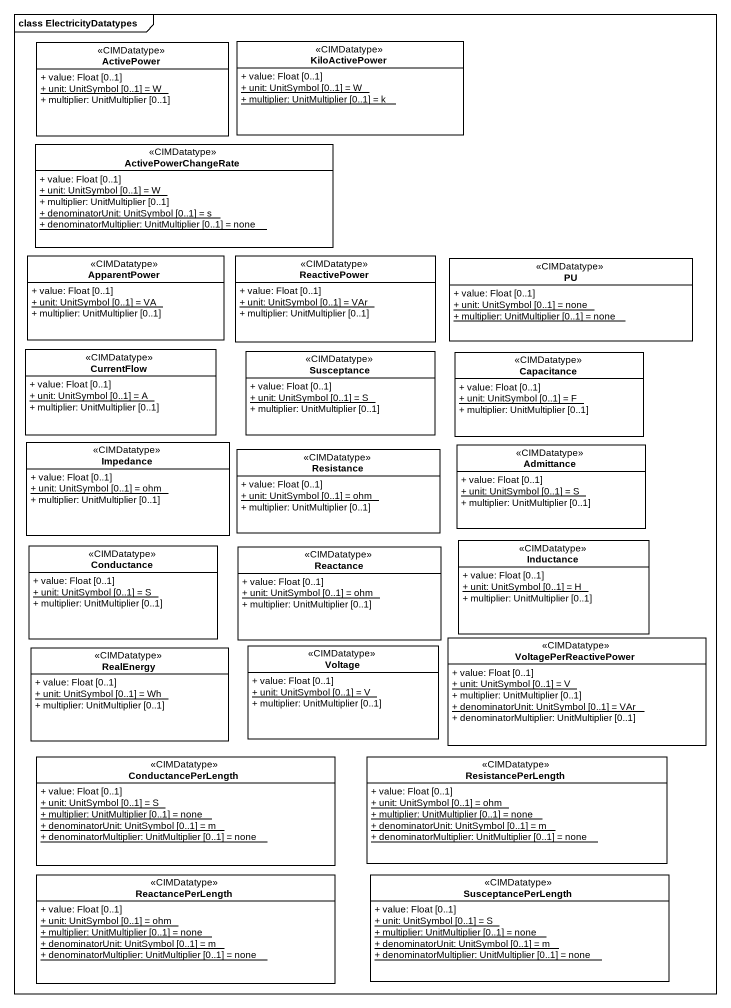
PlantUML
@startuml
mainframe class ElectricityDatatypes
hide circle
hide empty members
skinparam classAttributeIconSize 0
class ActivePower <<CIMDatatype>> {
  + value: Float [0..1]
  {static} + unit: UnitSymbol [0..1] = W
  + multiplier: UnitMultiplier [0..1]
}
class KiloActivePower <<CIMDatatype>> {
  + value: Float [0..1]
  {static} + unit: UnitSymbol [0..1] = W
  {static} + multiplier: UnitMultiplier [0..1] = k
}
class ActivePowerChangeRate <<CIMDatatype>> {
  + value: Float [0..1]
  {static} + unit: UnitSymbol [0..1] = W
  + multiplier: UnitMultiplier [0..1]
  {static} + denominatorUnit: UnitSymbol [0..1] = s
  {static} + denominatorMultiplier: UnitMultiplier [0..1] = none
}
class ApparentPower <<CIMDatatype>> {
  + value: Float [0..1]
  {static} + unit: UnitSymbol [0..1] = VA
  + multiplier: UnitMultiplier [0..1]
}
class ReactivePower <<CIMDatatype>> {
  + value: Float [0..1]
  {static} + unit: UnitSymbol [0..1] = VAr
  + multiplier: UnitMultiplier [0..1]
}
class PU <<CIMDatatype>> {
  + value: Float [0..1]
  {static} + unit: UnitSymbol [0..1] = none
  {static} + multiplier: UnitMultiplier [0..1] = none
}
class CurrentFlow <<CIMDatatype>> {
  + value: Float [0..1]
  {static} + unit: UnitSymbol [0..1] = A
  + multiplier: UnitMultiplier [0..1]
}
class Susceptance <<CIMDatatype>> {
  + value: Float [0..1]
  {static} + unit: UnitSymbol [0..1] = S
  + multiplier: UnitMultiplier [0..1]
}
class Capacitance <<CIMDatatype>> {
  + value: Float [0..1]
  {static} + unit: UnitSymbol [0..1] = F
  + multiplier: UnitMultiplier [0..1]
}
class Impedance <<CIMDatatype>> {
  + value: Float [0..1]
  {static} + unit: UnitSymbol [0..1] = ohm
  + multiplier: UnitMultiplier [0..1]
}
class Resistance <<CIMDatatype>> {
  + value: Float [0..1]
  {static} + unit: UnitSymbol [0..1] = ohm
  + multiplier: UnitMultiplier [0..1]
}
class Admittance <<CIMDatatype>> {
  + value: Float [0..1]
  {static} + unit: UnitSymbol [0..1] = S
  + multiplier: UnitMultiplier [0..1]
}
class Inductance <<CIMDatatype>> {
  + value: Float [0..1]
  {static} + unit: UnitSymbol [0..1] = H
  + multiplier: UnitMultiplier [0..1]
}
class Conductance <<CIMDatatype>> {
  + value: Float [0..1]
  {static} + unit: UnitSymbol [0..1] = S
  + multiplier: UnitMultiplier [0..1]
}
class Reactance <<CIMDatatype>> {
  + value: Float [0..1]
  {static} + unit: UnitSymbol [0..1] = ohm
  + multiplier: UnitMultiplier [0..1]
}
class RealEnergy <<CIMDatatype>> {
  + value: Float [0..1]
  {static} + unit: UnitSymbol [0..1] = Wh
  + multiplier: UnitMultiplier [0..1]
}
class Voltage <<CIMDatatype>> {
  + value: Float [0..1]
  {static} + unit: UnitSymbol [0..1] = V
  + multiplier: UnitMultiplier [0..1]
}
class VoltagePerReactivePower <<CIMDatatype>> {
  + value: Float [0..1]
  {static} + unit: UnitSymbol [0..1] = V
  + multiplier: UnitMultiplier [0..1]
  {static} + denominatorUnit: UnitSymbol [0..1] = VAr
  + denominatorMultiplier: UnitMultiplier [0..1]
}
class ConductancePerLength <<CIMDatatype>> {
  + value: Float [0..1]
  {static} + unit: UnitSymbol [0..1] = S
  {static} + multiplier: UnitMultiplier [0..1] = none
  {static} + denominatorUnit: UnitSymbol [0..1] = m
  {static} + denominatorMultiplier: UnitMultiplier [0..1] = none
}
class ResistancePerLength <<CIMDatatype>> {
  + value: Float [0..1]
  {static} + unit: UnitSymbol [0..1] = ohm
  {static} + multiplier: UnitMultiplier [0..1] = none
  {static} + denominatorUnit: UnitSymbol [0..1] = m
  {static} + denominatorMultiplier: UnitMultiplier [0..1] = none
}
class ReactancePerLength <<CIMDatatype>> {
  + value: Float [0..1]
  {static} + unit: UnitSymbol [0..1] = ohm
  {static} + multiplier: UnitMultiplier [0..1] = none
  {static} + denominatorUnit: UnitSymbol [0..1] = m
  {static} + denominatorMultiplier: UnitMultiplier [0..1] = none
}
class SusceptancePerLength <<CIMDatatype>> {
  + value: Float [0..1]
  {static} + unit: UnitSymbol [0..1] = S
  {static} + multiplier: UnitMultiplier [0..1] = none
  {static} + denominatorUnit: UnitSymbol [0..1] = m
  {static} + denominatorMultiplier: UnitMultiplier [0..1] = none
}
@enduml
